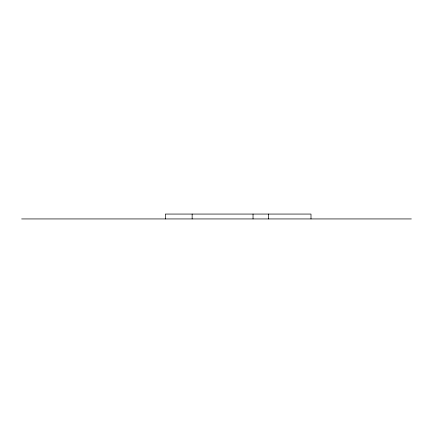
<?xml version="1.0" encoding="UTF-8"?>
<svg xmlns="http://www.w3.org/2000/svg" width="433" height="433" viewBox="0 0 433 433"><rect width="100%" height="100%" fill="white"/><g stroke="black" fill="none" stroke-linecap="round" stroke-linejoin="round"><path stroke-width="0.65" d="M21.65 218.936L411.35 218.936M310.997 218.936L310.997 214.064L165.352 214.064L165.352 218.936M268.373 214.064L268.373 218.936M253.034 214.064L253.034 218.936M192.144 214.064L192.144 218.936"/></g></svg>
